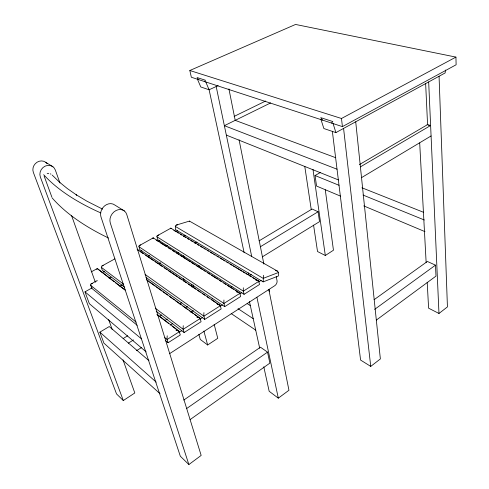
<?xml version="1.0" encoding="UTF-8"?>
<svg xmlns="http://www.w3.org/2000/svg" width="489" height="489" viewBox="0 0 489 489"><rect width="100%" height="100%" fill="white"/><g stroke="black" fill="none" stroke-linecap="round" stroke-linejoin="round"><path stroke-width="0.73" d="M263.149 281.878L175.368 229.524L175.374 225.765L176.37 225.044L189.463 221.095L277.391 271.071L278.437 272.287L278.394 275.992L263.149 281.878L263.479 275.264M445.497 70.025L445.124 72.953L335.906 132.605L323.877 128.54L320.992 119.616M243.326 287.77L243.284 290.668L244.078 294.329L259.5 284.506L258.773 281.12L170.85 228.18L156.908 235.955L157.635 239.616L244.078 294.329M223.931 300.014L223.852 302.978L224.72 306.664L240.631 296.53L239.836 293.125L153.222 237.88L138.9 245.869L139.695 249.549L224.72 306.664M203.919 312.648L203.791 315.692L204.744 319.39L221.162 308.926L220.294 305.515L137.091 249.182M183.253 325.698L183.075 328.816L184.115 332.532L201.071 321.731L200.123 318.302L146.321 279.494M167.214 335.821L167.006 338.999L168.106 342.728L180.325 334.947L178.974 331.108L157.067 314.335M170.319 228.687L170.612 228.204M152.635 238.424L152.953 237.917M95.392 281.823L96.205 281.01L97.403 280.71M204.72 81.608L205.404 80.239L197.073 77.543L198.479 79.573M96.565 269.286L97.445 268.687L125.147 289.898M331.554 123.069L332.844 121.565L320.735 117.641L322.483 120.105M332.349 131.266L360.589 360.069L370.748 366.395L380.363 358.938L355.717 121.785M427.203 282.287L428.602 308.18L438.975 313.467L447.435 306.903L439.061 76.26M188.876 464.55L201.162 455.43L126.749 214.463A9.725 8.001 -54.8 0 0 115.936 210.582A9.725 8.001 -54.8 0 0 110.306 223.051L188.876 464.55L180.331 456.213L100.966 216.896A9.548 7.958 -54.4 0 1 104.475 205.991A9.548 7.958 -54.4 0 1 114.878 205.074L124.395 210.967M263.785 366.805L269.17 391.279L278.308 398.162L288.95 390.265L268.84 289.531M95.966 281.138L90.551 284.384L91.565 288.155L137.189 325.271M376.389 320.057L435.986 276.108L435.485 265.154L427.386 261.468L374.097 299.696M374.611 309.384L435.485 265.154M190.062 419.629L269.873 363.125L267.532 352.129L260.46 347.202L183.772 400.069M186.627 408.553L267.532 352.129M47.231 163.791A8.301 7.537 -49.1 0 0 37.127 162.183A8.301 7.537 -49.1 0 0 33.331 172.342L116.529 393.926L123.307 400.546L134.817 392.96L123.02 359.88M198.864 334.311L200.276 339.439L207.648 344.983L217.764 338.315L214.158 324.329M313.571 225.136L317.526 251.523L325.313 255.496L333.455 250.221L325.277 189.805M169.707 353.584L274.72 285.729A3.912 2.61 -59.8 0 0 277.049 280.759L276.261 276.609M239.903 293.333L223.938 303.461L138.803 246.627M179.316 332.275L181.896 330.637M199.952 319.183L202.525 317.55M220.582 306.096L222.513 304.867M239.922 293.822L241.853 292.599M258.614 281.964L261.193 280.325M176.749 330.295L175.979 330.289L178.748 330.931M197.642 317.098L196.878 317.092L199.598 317.728M217.868 304.317L217.116 304.317L219.787 304.947M237.465 291.939L236.719 291.939L239.103 292.404M256.456 279.946L255.723 279.946L258.064 280.399M136.559 350.674L141.737 347.422M170.178 325.118L172.751 323.51M190.783 312.245L193.363 310.637M211.389 299.378L212.678 298.571M230.71 287.312L232 286.511M249.384 275.649L251.315 274.445M128.338 343.137L133.534 339.928M164.707 320.65L167.299 319.042M185.484 307.795L187.434 306.591M262.306 256.878L319.525 221.645L318.094 211.755L312.086 209.017L259.066 240.869M123.149 338.547L127.708 335.754M158.968 316.597L161.572 315.002M179.811 303.828L181.767 302.63M260.289 246.804L318.094 211.755M361.524 177.648L431.078 135.954M160.05 393.724L103.912 343.131L99.86 332.159L109.255 326.548L148.949 360.68M360.405 166.877L430.613 125.514L427.068 124.481M359.391 164.616L427.569 124.628L425.638 83.466M119.811 286.242L122.452 284.732M158.748 263.956L160.728 262.819M177.226 253.375L178.546 252.617M195.044 243.174L197.024 242.037M340.485 196.12L316.548 186.052L315.05 175.533L320.332 172.507M114.884 258.864L101.846 266.047L101.284 267.3L102.305 270.246L124.732 287.318M146.193 351.909L89.346 303.687L84.982 291.86L92.207 287.795M109.096 278.302L111.095 277.177M147.66 256.621L149.652 255.502M166.272 246.156L167.605 245.411M183.558 236.438L185.551 235.319M102.018 272.734L104.677 271.261M139.891 251.707L141.883 250.6M158.497 241.377L159.824 240.637M176.431 231.419L177.764 230.68M91.046 283.889L92.482 283.461M91.217 271.89L96.993 268.712M342.422 126.62L456.115 64.768L455.937 57.097L295.558 24.45L189.824 70.502L191.352 77.244L342.422 126.62L341.487 118.491L189.824 70.502M341.487 118.491L455.937 57.097M270.625 102.928L224.365 125.685L337.031 169.206M234.115 116.413L265.668 101.009M197.452 79.236L200.79 86.969L209.096 89.774L218.161 85.624M157.635 235.343L158.778 235.038M139.622 245.252L140.771 244.952M102.079 265.912L103.24 265.613M278.455 272.514L263.18 278.357L175.221 226.358M276.426 270.717L275.704 270.619L277.391 271.071M176.37 225.044L177.568 224.891M428.37 125.184L430.613 125.514M335.784 157.727L235.197 120.355L228.913 88.876M361.946 187.782L423.45 212.257M226.334 135.105L338.351 179.903M315.05 175.533L339.024 185.288M363.003 195.044L424.354 220.001M363.718 205.887L424.972 231.639M100.875 212.935L98.155 211.737A439.403 158.143 -5.7 0 1 47.464 178.674L43.637 174.707M102.641 209.145L86.773 201.107L76.101 194.701L76.736 195.117L67.335 188.565L59.163 181.89M173.809 230.35L175.771 231.529M177.079 232.312L178.387 233.094M180.349 234.274L181.657 235.056M183.619 236.23L185.582 237.409M187.544 238.583L188.852 239.372M190.814 240.545L192.776 241.725M194.084 242.507L195.392 243.29M197.354 244.469L198.662 245.252M200.624 246.425L202.587 247.605M203.895 248.388L205.203 249.17M207.171 250.35L208.479 251.132M210.441 252.312L212.403 253.485M213.711 254.268L215.019 255.056M216.982 256.23L218.29 257.012M220.252 258.192L222.214 259.366M223.522 260.154L224.83 260.937M226.792 262.11L228.1 262.899M230.062 264.072L232.024 265.252M233.332 266.034L235.295 267.208M236.603 267.996L241.835 271.132M243.143 271.915L245.105 273.094M246.413 273.877L247.721 274.659M249.683 275.839L250.991 276.621M252.954 277.795L258.84 281.328L243.363 291.144L156.798 236.713M45.862 162.379L53.026 166.81M156.168 240.117L158.742 241.755M160.031 242.575L166.474 246.67M168.405 247.899L170.337 249.121M172.269 250.35L174.848 251.988M176.132 252.807L178.711 254.445M180.001 255.264L182.574 256.902M183.864 257.721L186.443 259.359M187.727 260.179L190.307 261.817M191.596 262.63L194.818 264.677M196.101 265.496L198.681 267.135M199.97 267.954L202.544 269.592M203.834 270.411L205.123 271.23M207.697 272.868L209.628 274.097M211.566 275.325L217.361 279.005M219.292 280.234L221.224 281.462M223.803 283.1L225.735 284.329M227.666 285.558L233.467 289.243M235.398 290.466L237.33 291.695M247.153 303.577L250.344 305.631M238.021 308.657L253.241 318.724M153.222 237.88L153.528 238.302M137.391 249.72L138.644 250.57M140.532 251.841L143.045 253.534M145.563 255.234L153.735 260.747M154.989 261.597L158.136 263.718M159.39 264.567L162.531 266.688M164.42 267.96L166.932 269.659M168.192 270.509L177.623 276.872M178.876 277.721L182.024 279.842M183.277 280.692L186.425 282.813M188.308 284.085L191.45 286.206M192.709 287.055L195.851 289.176M197.739 290.448L200.252 292.147M202.14 293.418L204.653 295.118M207.165 296.811L209.054 298.088M211.566 299.781L215.337 302.33M216.596 303.18L220.368 305.723L203.889 316.175L145.068 274.408M231.175 313.553L255.759 330.167M145.997 277.422L204.744 319.39M147.146 280.399L148.381 281.285M149.61 282.171L155.166 286.163M156.401 287.049L161.951 291.034M163.185 291.921L167.507 295.026M169.353 296.352L174.292 299.898M175.527 300.784L181.077 304.775M182.929 306.102L187.862 309.647M189.096 310.533L193.418 313.638M194.653 314.525L200.203 318.51L183.179 329.305L155.276 308.174M101.284 267.3L123.729 284.292M189.463 221.095L189.677 221.761M156.242 311.31L184.115 332.532M114.114 281.719L97.445 268.687M115.325 282.642L124.995 290.05M157.018 314.586L158.228 315.515M159.432 316.438L168.497 323.382M172.122 326.163L179.377 331.719L167.116 339.488L164.824 337.667M170.85 228.18L171.138 228.601M165.245 340.436L168.106 342.728M90.483 285.16L136.15 322.117M84.982 291.86L141.437 338.828M99.86 332.159L156.211 382.135M59.731 182.397L52.219 175.117M52.201 198.002L52.684 198.528A430.723 165.313 -5.3 0 0 108.595 238.045M205.771 81.956L209.096 89.774M123.307 400.546L40.342 176.963A8.429 7.592 -50 0 1 45.159 166.132A8.429 7.592 -50 0 1 55.324 170.007L59.939 182.953M44.157 176.119L51.938 197.293M71.48 215.313L95.324 282.202M108.662 319.604L112.25 329.672M333.088 123.57L335.906 132.605M183.552 278.669L184.359 281.597M193.014 284.824L193.785 287.697M183.571 255.655L184.157 257.856M191.266 284.213L192.055 287.141M203.895 331.071L207.648 344.983M198.956 265.435L199.524 267.642M249.433 301.53L259.708 348.26M208.944 88.998L244.164 252.776M248.491 272.874L248.968 275.105M256.902 297.239L278.308 398.162M216.181 86.535L251.731 256.615M239.072 139.781L263.871 264.048M268.95 289.506L269.402 291.75M304.763 166.333L311.2 209.304M312.972 169.402L325.313 255.496M343.578 128.418L370.748 366.395M419.69 142.922L426.139 262.483M428.676 81.932L438.975 313.467M47.182 173.491A6.339 5.74 -31.4 0 1 48.79 173.473M50.318 173.858A6.339 5.74 -31.4 0 1 51.009 174.188"/></g></svg>
